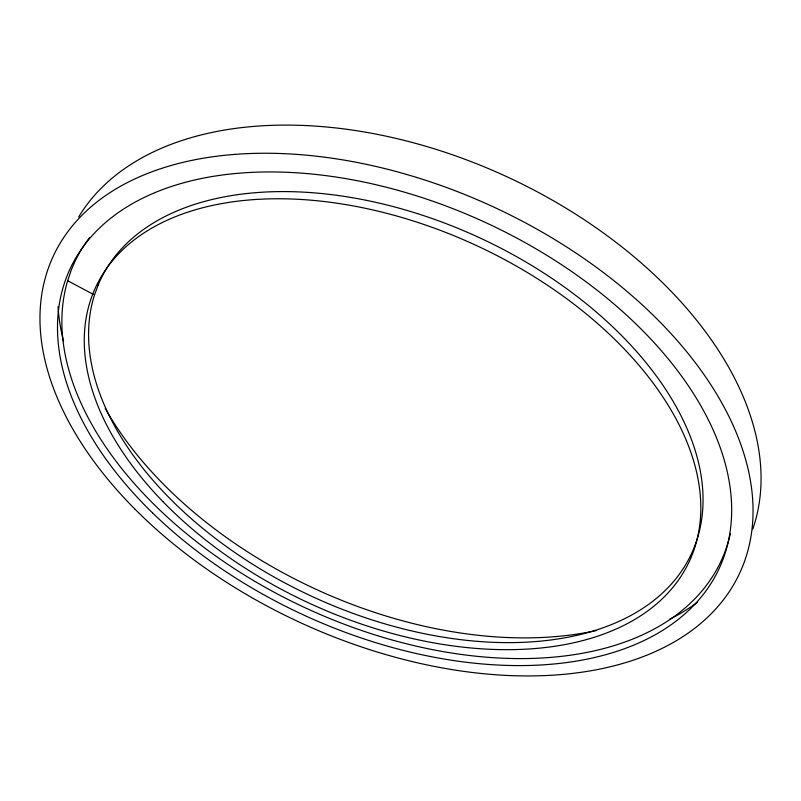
<?xml version="1.0" encoding="UTF-8"?>
<svg xmlns="http://www.w3.org/2000/svg" width="801" height="801" viewBox="0 0 801 801"><rect width="100%" height="100%" fill="white"/><g stroke="black" fill="none" stroke-linecap="round" stroke-linejoin="round"><path stroke-width="1.2" d="M67.695 280.73L93.427 294.448M730.332 533.736A356.075 216.861 24.7 0 1 343.809 624.069A356.075 216.861 24.7 0 1 67.284 281.952L70.899 271.088A356.075 216.861 24.7 0 1 89.632 237.537M697.301 602.422A372.215 231.499 24.7 0 1 669.656 619.283M63.579 341.466A372.215 231.499 24.7 0 1 58.012 306.773M78.638 217.031A372.215 231.499 24.7 0 1 507.283 176.921A372.215 231.499 24.7 0 1 752.82 528.95M596.154 630.577A351.979 218.503 24.7 0 1 105.201 408.33M98.082 285.206L94.498 295.018A325.697 197.937 24.7 0 0 489.251 642.132A325.697 197.937 24.7 0 0 606.537 321.101A325.697 197.937 24.7 0 0 98.082 285.206M152.651 513.01A357.456 216.29 24.7 0 0 718.837 569.201A357.456 216.29 24.7 0 0 312.25 174.077A357.456 216.29 24.7 0 0 152.651 513.01M135.249 509.426A378.032 229.176 24.7 0 0 737.26 578.082A378.032 229.176 24.7 0 0 316.986 156.265A378.032 229.176 24.7 0 0 135.249 509.426M162.923 501.606A326.958 197.406 24.7 0 0 685.526 568.86A326.958 197.406 24.7 0 0 329.221 202.142A326.958 197.406 24.7 0 0 162.923 501.606"/></g></svg>
